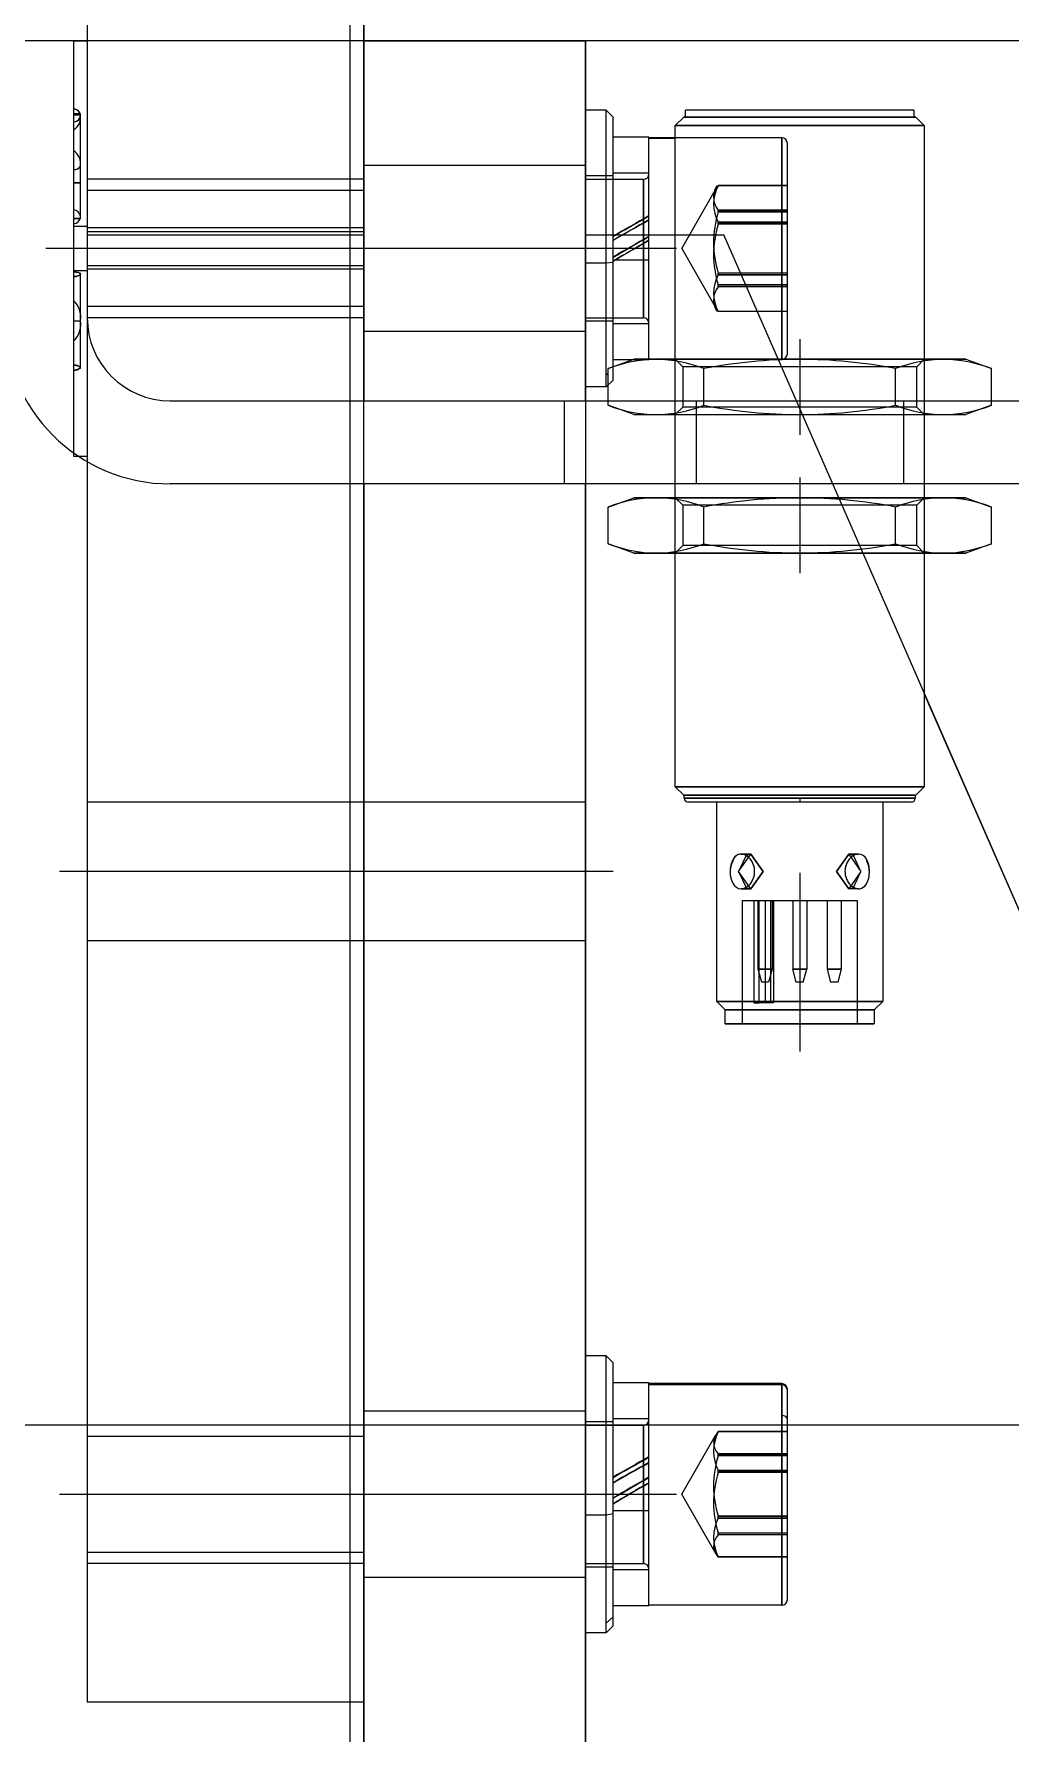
# Model space of a CAD drawing. Extents: x 250 to 718, y 586 to 1448.
# Drawn here: x 482.2 to 552.7, y 1012.9 to 1135.7 of the extents above; entities that cross this region are included whole.
import ezdxf

# ---------------------------------------------------------------- set-up
doc = ezdxf.new("R2010")
doc.units = 0
doc.layers.get('0').update_dxf_attribs({"linetype": 'CONTINUOUS'})
for name, color, linetype in [('中心线', 1, 'CONTINUOUS'), ('虚线', 5, 'CONTINUOUS'), ('辅助线', 8, 'CONTINUOUS')]:
    doc.layers.add(name, color=color, linetype=linetype)

msp = doc.modelspace()

# ---------------------------------------------------------------- linework, layer by layer
for p, q in [((486.009145, 1378.17633), (486.009145, 1115.17633)), ((506.009145, 1299.87633), (506.009145, 1109.17633)), ((506.009145, 1135.17633), (522.009145, 1135.17633)), ((522.009145, 1109.17633), (522.009145, 1135.17633)), ((523.509145, 1130.17633), (522.009145, 1130.17633)), ((523.509145, 1110.17633), (523.509145, 1130.17633)), ((524.009145, 1129.67633), (523.509145, 1130.17633)), ((524.009145, 1111.63033), (524.009145, 1129.67633)), ((528.509145, 1129.06283), (529.122645, 1129.67633)), ((529.122645, 1129.67633), (545.895645, 1129.67633)), ((529.259145, 1129.67633), (529.259145, 1130.17633)), ((545.759145, 1130.17633), (529.259145, 1130.17633)), ((545.759145, 1130.17633), (545.759145, 1129.67633)), ((545.895645, 1129.67633), (546.509145, 1129.06283)), ((526.609145, 1128.22633), (524.009145, 1128.22633)), ((526.609145, 1112.17633), (526.609145, 1128.22633)), ((528.509145, 1128.17633), (526.609145, 1128.17633)), ((528.509145, 1128.13153), (526.609145, 1128.13153)), ((528.509145, 1112.17633), (528.509145, 1129.06283)), ((528.509145, 1129.06283), (546.509145, 1129.06283)), ((546.509145, 1129.06283), (546.509145, 1112.17633)), ((486.009145, 1121.17633), (506.009145, 1121.17633)), ((523.509145, 1119.11953), (522.009145, 1119.11953)), ((524.009145, 1119.17233), (523.509145, 1119.11953)), ((526.609145, 1119.32563), (524.009145, 1119.32563)), ((523.652745, 1111.50063), (525.509145, 1112.17633)), ((525.371745, 1112.12633), (524.009145, 1112.12633)), ((525.509145, 1112.17633), (549.509145, 1112.17633)), ((549.509145, 1112.17633), (551.365545, 1111.50063)), ((523.652745, 1111.16743), (523.509145, 1111.03613)), ((523.652745, 1109.17633), (523.652745, 1111.50063)), ((530.580945, 1109.17633), (530.580945, 1111.50063)), ((544.437345, 1109.17633), (544.437345, 1111.50063)), ((551.365545, 1109.17633), (551.365545, 1111.50063)), ((523.509145, 1110.17633), (522.009145, 1110.17633)), ((523.652745, 1110.31993), (523.509145, 1110.17633)), ((492.009145, 1109.17633), (600.009145, 1109.17633)), ((485.009145, 1105.42953), (485.009145, 1105.17633)), ((485.009145, 1105.17633), (485.375945, 1105.17633)), ((486.009145, 1104.78403), (486.009145, 1015.17633)), ((600.009145, 1103.17633), (492.009145, 1103.17633)), ((506.009145, 1103.17633), (506.009145, 951.17633)), ((522.009145, 951.17633), (522.009145, 1103.17633)), ((528.509145, 1102.17633), (528.509145, 1103.17633)), ((546.509145, 1103.17633), (546.509145, 1102.17633)), ((523.652745, 1101.50063), (525.509145, 1102.17633)), ((523.652745, 1098.85203), (523.652745, 1101.50063)), ((525.509145, 1102.17633), (549.509145, 1102.17633)), ((530.580945, 1098.85203), (530.580945, 1101.50063)), ((544.437345, 1098.85203), (544.437345, 1101.50063)), ((549.509145, 1102.17633), (551.365545, 1101.50063)), ((551.365545, 1098.85203), (551.365545, 1101.50063)), ((525.509145, 1098.17633), (523.652745, 1098.85203)), ((551.365545, 1098.85203), (549.509145, 1098.17633)), ((525.509145, 1098.17633), (549.509145, 1098.17633)), ((527.115245, 1098.18023), (527.116845, 1098.18023)), ((528.509145, 1081.28983), (528.509145, 1098.17633)), ((546.509145, 1098.17633), (546.509145, 1081.28983)), ((548.413445, 1098.19223), (548.415045, 1098.19233)), ((599.996645, 965.77633), (546.509145, 1088.03343)), ((528.509145, 1081.28983), (546.509145, 1081.28983)), ((529.122645, 1080.67633), (528.509145, 1081.28983)), ((529.122645, 1080.67633), (545.895645, 1080.67633)), ((529.159145, 1080.47633), (529.159145, 1080.67633)), ((529.159145, 1080.47633), (537.509145, 1080.47633)), ((529.159145, 1080.47633), (537.509145, 1080.47633)), ((545.559145, 1080.17633), (529.459145, 1080.17633)), ((531.509145, 1065.78983), (531.509145, 1080.17633)), ((537.509145, 1080.47633), (537.509145, 1080.17633)), ((537.509145, 1080.47633), (545.859145, 1080.47633)), ((537.509145, 1080.47633), (545.859145, 1080.47633)), ((543.509145, 1080.17633), (543.509145, 1065.78983)), ((545.859145, 1080.67633), (545.859145, 1080.47633)), ((546.509145, 1081.28983), (545.895645, 1080.67633)), ((532.687745, 1076.06023), (532.685245, 1076.05603)), ((533.266545, 1076.42633), (533.973645, 1076.42633)), ((541.044645, 1076.42633), (541.751745, 1076.42633)), ((532.475745, 1075.17633), (532.475745, 1075.17043)), ((542.542545, 1075.17633), (542.542545, 1075.18223)), ((541.751745, 1073.92633), (541.755945, 1073.92633)), ((531.509145, 1065.78983), (543.509145, 1065.78983)), ((532.122645, 1065.17633), (531.509145, 1065.78983)), ((543.509145, 1065.78983), (542.895645, 1065.17633)), ((532.122645, 1065.17633), (542.895645, 1065.17633)), ((532.122645, 1064.17633), (532.122645, 1065.17633)), ((532.122645, 1064.17633), (542.895645, 1064.17633)), ((542.895645, 1065.17633), (542.895645, 1064.17633)), ((523.509145, 1040.17633), (522.009145, 1040.17633)), ((523.509145, 1020.17633), (523.509145, 1040.17633)), ((524.009145, 1039.67633), (523.509145, 1040.17633)), ((524.009145, 1020.67633), (524.009145, 1039.67633)), ((526.609145, 1038.22633), (524.009145, 1038.22633)), ((526.609145, 1022.12633), (526.609145, 1038.22633)), ((536.209145, 1038.17633), (526.609145, 1038.17633)), ((536.209145, 1038.08693), (526.609145, 1038.08693)), ((536.209145, 1038.08693), (536.209145, 1038.17633)), ((536.209145, 1038.08693), (536.209145, 1038.17633)), ((536.209145, 1035.87513), (536.209145, 1038.08693)), ((536.209145, 1035.87513), (536.209145, 1038.08693)), ((536.609145, 1022.57633), (536.609145, 1037.77633)), ((536.209145, 1022.17633), (536.209145, 1035.87513)), ((536.209145, 1022.17633), (536.209145, 1035.87513)), ((523.509145, 1028.68553), (522.009145, 1028.68553)), ((524.009145, 1028.76003), (523.509145, 1028.68553)), ((526.609145, 1028.97623), (524.009145, 1028.97623)), ((524.009145, 1021.33293), (523.509145, 1020.86743)), ((526.609145, 1022.12633), (524.009145, 1022.12633)), ((536.209145, 1022.17633), (526.609145, 1022.17633)), ((523.509145, 1020.17633), (522.009145, 1020.17633)), ((524.009145, 1020.67633), (523.509145, 1020.17633)), ((506.009145, 1015.17633), (486.009145, 1015.17633))]:
    msp.add_line(p, q)
for points in [[(533.627145, 1076.32633), (533.089745, 1075.17633), (533.627145, 1074.02633)], [(533.627145, 1076.32633), (533.089745, 1075.17633), (533.627145, 1074.02633)], [(541.391145, 1074.02633), (541.928545, 1075.17633), (541.391145, 1076.32633)], [(541.391145, 1074.02633), (541.928545, 1075.17633), (541.391145, 1076.32633)], [(536.609145, 1037.69143), (536.578745, 1037.84273), (536.491945, 1037.97113), (536.362245, 1038.05683), (536.209145, 1038.08693)], [(536.609145, 1037.69143), (536.578745, 1037.84273), (536.491945, 1037.97113), (536.362245, 1038.05683), (536.209145, 1038.08693)], [(536.609145, 1035.59013), (536.578745, 1035.69923), (536.491945, 1035.79163), (536.362245, 1035.85343), (536.209145, 1035.87513)], [(536.609145, 1035.59013), (536.578745, 1035.69923), (536.491945, 1035.79163), (536.362245, 1035.85343), (536.209145, 1035.87513)]]:
    msp.add_lwpolyline(points)
for centre, radius, start, end in [((492.009145, 1115.17633), 12, 180, 270), ((492.009145, 1115.17633), 6, 180, 270), ((527.270045, 1102.17283), 10.0047, 90.8778, 111.1965), ((526.963545, 1102.17283), 10.0047, 68.8035, 89.1222), ((537.719645, 1074.16023), 38.0167, 90.3174, 100.8233), ((537.282345, 1073.99323), 38.1838, 79.2001, 89.6597), ((548.054745, 1102.17283), 10.0047, 90.8778, 111.1965), ((547.748245, 1102.17283), 10.0047, 68.8035, 89.1222), ((527.270045, 1092.17283), 10.0047, 90.8778, 111.1965), ((526.963545, 1092.17283), 10.0047, 68.8035, 89.1222), ((537.719645, 1064.16023), 38.0167, 90.3174, 100.8233), ((537.282345, 1063.99323), 38.1838, 79.2001, 89.6597), ((548.054745, 1092.17283), 10.0047, 90.8778, 111.1965), ((547.748245, 1092.17283), 10.0047, 68.8035, 89.1222), ((527.258945, 1108.12273), 9.9474, 248.7443, 269.1812), ((526.963545, 1108.17983), 10.0047, 270.8778, 291.1965), ((537.719545, 1136.19133), 38.0156, 259.1767, 269.6832), ((537.298645, 1136.19243), 38.0167, 270.3174, 280.8233), ((548.043545, 1108.12273), 9.9474, 248.7443, 269.1812), ((547.759245, 1108.12313), 9.9478, 270.8188, 291.255), ((529.459145, 1080.47633), 0.3, 180, 270), ((545.559145, 1080.47633), 0.3, 270, 0), ((534.233645, 1075.22193), 1.7585, 151.5292, 181.4853), ((534.234945, 1075.13103), 1.7598, 151.5292, 208.4597), ((533.287645, 1075.75253), 0.6742, 91.7959, 152.8425), ((533.267645, 1075.82093), 0.6054, 91.7959, 152.8425), ((533.267645, 1075.82093), 0.6054, 90.1049, 122.5403), ((533.212145, 1075.52823), 0.8998, 36.2478, 86.5361), ((532.833345, 1075.16923), 1.4101, 359.7135, 38.4426), ((542.184945, 1075.18343), 1.4101, 141.5545, 180.2888), ((541.805845, 1075.52873), 0.8992, 93.4467, 143.7691), ((541.730445, 1075.75213), 0.6745, 27.1739, 88.1874), ((540.783345, 1075.22163), 1.7598, 358.5256, 28.4597), ((540.784645, 1075.13073), 1.7585, 358.5256, 28.4597), ((533.287845, 1074.60053), 0.6745, 207.1739, 268.1874), ((533.212445, 1074.82393), 0.8992, 273.4467, 323.7691), ((532.833345, 1075.16923), 1.4101, 321.5545, 0.2888), ((542.184945, 1075.18343), 1.4101, 179.7135, 218.4426), ((541.806145, 1074.82443), 0.8998, 216.2478, 266.5361), ((541.730645, 1074.60013), 0.6742, 271.7959, 332.8425), ((540.784645, 1075.13073), 1.7585, 331.5292, 1.4853), ((536.209145, 1037.77633), 0.4, 0, 90), ((536.209145, 1022.57633), 0.4, 270, 0)]:
    msp.add_arc(centre, radius, start, end)
at = {"layer": '中心线'}
for p, q in [((488.009145, 1120.17633), (483.009145, 1120.17633)), ((488.009145, 1120.17633), (483.009145, 1120.17633)), ((508.009145, 1120.17633), (484.009145, 1120.17633)), ((508.009145, 1120.17633), (484.009145, 1120.17633)), ((508.009145, 1120.17633), (484.009145, 1120.17633)), ((508.009145, 1120.17633), (484.009145, 1120.17633)), ((524.009145, 1120.17633), (504.009145, 1120.17633)), ((524.009145, 1120.17633), (504.009145, 1120.17633)), ((526.009145, 1120.17633), (520.009145, 1120.17633)), ((526.009145, 1120.17633), (520.009145, 1120.17633)), ((528.609145, 1120.17633), (522.009145, 1120.17633)), ((528.609145, 1120.17633), (522.009145, 1120.17633)), ((537.509145, 1113.63633), (537.509145, 1106.71633)), ((537.509145, 1103.63633), (537.509145, 1096.71633)), ((508.009145, 1075.17633), (484.009145, 1075.17633)), ((508.009145, 1075.17633), (484.009145, 1075.17633)), ((524.009145, 1075.17633), (504.009145, 1075.17633)), ((524.009145, 1075.17633), (504.009145, 1075.17633)), ((537.509145, 1075.07633), (537.509145, 1062.17633)), ((508.009145, 1030.17633), (484.009145, 1030.17633)), ((508.009145, 1030.17633), (484.009145, 1030.17633)), ((524.009145, 1030.17633), (504.009145, 1030.17633)), ((524.009145, 1030.17633), (504.009145, 1030.17633)), ((526.009145, 1030.17633), (520.009145, 1030.17633)), ((526.009145, 1030.17633), (520.009145, 1030.17633)), ((528.609145, 1030.17633), (522.009145, 1030.17633)), ((528.609145, 1030.17633), (522.009145, 1030.17633))]:
    msp.add_line(p, q, dxfattribs=at)
at = {"layer": '虚线'}
for p, q in [((486.009145, 1378.17633), (486.009145, 1015.17633)), ((506.009145, 951.17633), (506.009145, 1299.87633)), ((485.009145, 1135.17633), (485.009145, 1105.17633)), ((485.009145, 1135.17633), (486.009145, 1135.17633)), ((506.009145, 1135.17633), (522.009145, 1135.17633)), ((522.009145, 1135.17633), (522.009145, 951.17633)), ((485.509145, 1129.91293), (485.009145, 1129.91293)), ((485.509145, 1129.86603), (485.009145, 1129.86603)), ((485.509145, 1129.81913), (485.009145, 1129.81913)), ((485.509145, 1122.31913), (485.509145, 1129.91293)), ((523.509145, 1110.17633), (523.509145, 1130.17633)), ((524.009145, 1110.67633), (524.009145, 1129.67633)), ((545.895645, 1129.67633), (529.122645, 1129.67633)), ((545.759145, 1130.17633), (529.259145, 1130.17633)), ((526.609145, 1112.12633), (526.609145, 1128.22633)), ((546.509145, 1129.06283), (528.509145, 1129.06283)), ((536.209145, 1128.17633), (528.509145, 1128.17633)), ((536.209145, 1128.17633), (536.209145, 1112.22433)), ((536.209145, 1128.12833), (536.209145, 1128.17633)), ((536.209145, 1128.17633), (536.209145, 1112.22113)), ((536.209145, 1128.13153), (536.209145, 1128.17633)), ((536.209145, 1128.17633), (536.209145, 1112.22433)), ((536.209145, 1128.17633), (536.209145, 1112.22113)), ((536.209145, 1128.12833), (536.209145, 1128.17633)), ((536.209145, 1128.13153), (536.209145, 1128.17633)), ((536.209145, 1126.11523), (536.209145, 1128.13153)), ((536.209145, 1126.11523), (536.209145, 1128.13153)), ((536.209145, 1126.09503), (536.209145, 1128.12833)), ((536.209145, 1126.09503), (536.209145, 1128.12833)), ((536.609145, 1112.57633), (536.609145, 1127.77633)), ((522.009145, 1126.17633), (506.009145, 1126.17633)), ((526.609145, 1125.62633), (524.009145, 1125.62633)), ((536.209145, 1112.17633), (536.209145, 1126.11523)), ((536.209145, 1112.17633), (536.209145, 1126.11523)), ((536.209145, 1112.17633), (536.209145, 1126.09503)), ((536.209145, 1112.17633), (536.209145, 1126.09503)), ((485.509145, 1124.91293), (485.009145, 1124.91293)), ((485.509145, 1124.91293), (485.009145, 1124.91293)), ((485.009145, 1124.91293), (485.509145, 1124.91293)), ((485.009145, 1124.91293), (485.509145, 1124.91293)), ((485.509145, 1124.91293), (485.009145, 1124.91293)), ((485.009145, 1124.91293), (485.509145, 1124.91293)), ((485.509145, 1124.91293), (485.009145, 1124.91293)), ((485.009145, 1124.91293), (485.509145, 1124.91293)), ((506.009145, 1125.17633), (486.009145, 1125.17633)), ((506.009145, 1125.17633), (486.009145, 1125.17633)), ((506.009145, 1124.36433), (486.009145, 1124.36433)), ((524.009145, 1125.42633), (522.009145, 1125.42633)), ((522.009145, 1125.17633), (526.209145, 1125.17633)), ((526.209145, 1117.32893), (526.209145, 1125.17633)), ((526.209145, 1117.32893), (526.209145, 1125.17633)), ((526.209145, 1125.17633), (526.209145, 1124.49613)), ((526.209145, 1125.17633), (526.209145, 1124.49613)), ((526.209145, 1117.31343), (526.209145, 1125.17633)), ((526.209145, 1125.17633), (526.209145, 1124.50553)), ((526.209145, 1125.17633), (526.209145, 1124.50553)), ((526.209145, 1117.31343), (526.209145, 1125.17633)), ((526.209145, 1124.50553), (526.209145, 1123.03923)), ((526.209145, 1124.50553), (526.209145, 1123.03923)), ((526.209145, 1124.49613), (526.209145, 1123.02373)), ((526.209145, 1124.49613), (526.209145, 1123.02373)), ((528.972545, 1120.18413), (531.494745, 1124.55263)), ((531.609145, 1124.71413), (531.609145, 1124.73283)), ((536.609145, 1124.73283), (531.609145, 1124.73283)), ((536.609145, 1124.71633), (531.609145, 1124.71633)), ((485.009145, 1122.36603), (485.509145, 1122.36603)), ((485.509145, 1122.31913), (485.009145, 1122.31913)), ((526.209145, 1123.03923), (526.209145, 1115.17633)), ((526.209145, 1123.03923), (526.209145, 1115.17633)), ((526.209145, 1123.02373), (526.209145, 1115.17633)), ((526.209145, 1123.02373), (526.209145, 1115.17633)), ((531.609145, 1122.80613), (531.609145, 1122.94573)), ((536.609145, 1122.94573), (531.609145, 1122.94573)), ((536.609145, 1122.93203), (531.609145, 1122.93203)), ((536.609145, 1122.82013), (531.609145, 1122.82013)), ((536.609145, 1122.80613), (531.609145, 1122.80613)), ((531.609145, 1122.10303), (536.609145, 1122.10303)), ((531.609145, 1121.94473), (531.609145, 1122.10303)), ((531.609145, 1122.08733), (536.609145, 1122.08733)), ((536.609145, 1121.96063), (531.609145, 1121.96063)), ((536.609145, 1121.94473), (531.609145, 1121.94473)), ((486.009145, 1121.77633), (485.009145, 1121.77633)), ((506.009145, 1121.67633), (486.009145, 1121.67633)), ((506.009145, 1121.67633), (486.009145, 1121.67633)), ((486.009145, 1121.40583), (506.009145, 1121.40583)), ((522.009145, 1121.17633), (532.009145, 1121.17633)), ((602.009145, 961.17633), (532.009145, 1121.17633)), ((528.972545, 1120.16853), (528.972545, 1120.18413)), ((528.972545, 1120.16853), (531.494745, 1115.80003)), ((486.009145, 1118.57633), (485.009145, 1118.57633)), ((485.509145, 1111.57193), (485.509145, 1118.32413)), ((486.009145, 1118.94683), (506.009145, 1118.94683)), ((506.009145, 1118.67633), (486.009145, 1118.67633)), ((506.009145, 1118.67633), (486.009145, 1118.67633)), ((531.609145, 1118.24963), (531.609145, 1118.40793)), ((536.609145, 1118.40793), (531.609145, 1118.40793)), ((536.609145, 1118.39203), (531.609145, 1118.39203)), ((536.609145, 1118.26533), (531.609145, 1118.26533)), ((536.609145, 1118.24963), (531.609145, 1118.24963)), ((526.209145, 1115.17633), (526.209145, 1117.32893)), ((526.209145, 1115.17633), (526.209145, 1117.32893)), ((526.209145, 1115.17633), (526.209145, 1117.31343)), ((526.209145, 1115.17633), (526.209145, 1117.31343)), ((531.609145, 1117.40693), (531.609145, 1117.54653)), ((536.609145, 1117.54653), (531.609145, 1117.54653)), ((536.609145, 1117.53253), (531.609145, 1117.53253)), ((536.609145, 1117.42063), (531.609145, 1117.42063)), ((536.609145, 1117.40693), (531.609145, 1117.40693)), ((506.009145, 1115.98833), (486.009145, 1115.98833)), ((485.009145, 1114.94803), (485.509145, 1114.94803)), ((485.009145, 1114.94803), (485.509145, 1114.94803)), ((506.009145, 1115.17633), (486.009145, 1115.17633)), ((506.009145, 1115.17633), (486.009145, 1115.17633)), ((522.009145, 1115.17633), (526.209145, 1115.17633)), ((524.009145, 1114.92633), (522.009145, 1114.92633)), ((526.609145, 1114.72633), (524.009145, 1114.72633)), ((531.609145, 1115.61983), (531.609145, 1115.63853)), ((536.609145, 1115.63633), (531.609145, 1115.63633)), ((536.609145, 1115.61983), (531.609145, 1115.61983)), ((522.009145, 1114.17633), (506.009145, 1114.17633)), ((526.609145, 1112.12633), (524.009145, 1112.12633)), ((549.509145, 1112.17633), (525.509145, 1112.17633)), ((528.509145, 1103.17633), (528.509145, 1112.17633)), ((528.509145, 1112.17633), (529.050645, 1111.63483)), ((536.209145, 1112.22433), (536.209145, 1112.17633)), ((536.209145, 1112.22433), (536.209145, 1112.17633)), ((536.209145, 1112.22113), (536.209145, 1112.17633)), ((536.209145, 1112.22113), (536.209145, 1112.17633)), ((545.967645, 1111.63483), (546.509145, 1112.17633)), ((546.509145, 1112.17633), (546.509145, 1103.17633)), ((545.967645, 1111.63483), (529.050645, 1111.63483)), ((529.050645, 1111.63483), (529.050645, 1108.71783)), ((530.580945, 1108.85203), (530.580945, 1111.50063)), ((544.437345, 1108.85203), (544.437345, 1111.50063)), ((545.967645, 1108.71783), (545.967645, 1111.63483)), ((523.509145, 1110.17633), (522.009145, 1110.17633)), ((524.009145, 1110.67633), (523.509145, 1110.17633)), ((492.009145, 1109.17633), (600.009145, 1109.17633)), ((520.509145, 1103.17633), (520.509145, 1109.17633)), ((523.652745, 1108.85203), (523.652745, 1109.17633)), ((525.509145, 1108.17633), (523.652745, 1108.85203)), ((529.050645, 1108.71783), (528.509145, 1108.17633)), ((545.967645, 1108.71783), (529.050645, 1108.71783)), ((530.009145, 1109.17633), (530.009145, 1103.17633)), ((530.009145, 1109.17633), (530.009145, 1103.17633)), ((530.009145, 1109.17633), (530.009145, 1103.17633)), ((530.009145, 1109.17633), (530.009145, 1103.17633)), ((545.009145, 1109.17633), (545.009145, 1103.17633)), ((545.009145, 1109.17633), (545.009145, 1103.17633)), ((545.009145, 1109.17633), (545.009145, 1103.17633)), ((545.009145, 1109.17633), (545.009145, 1103.17633)), ((546.509145, 1108.17633), (545.967645, 1108.71783)), ((551.365545, 1108.85203), (549.509145, 1108.17633)), ((551.365545, 1108.85203), (551.365545, 1109.17633)), ((525.509145, 1108.17633), (549.509145, 1108.17633)), ((485.009145, 1105.17633), (486.009145, 1105.17633)), ((600.009145, 1103.17633), (492.009145, 1103.17633)), ((549.509145, 1102.17633), (525.509145, 1102.17633)), ((528.509145, 1102.17633), (529.050645, 1101.63483)), ((528.509145, 1098.17633), (528.509145, 1102.17633)), ((545.967645, 1101.63483), (529.050645, 1101.63483)), ((529.050645, 1101.63483), (529.050645, 1098.71783)), ((530.580945, 1098.85203), (530.580945, 1101.50063)), ((544.437345, 1098.85203), (544.437345, 1101.50063)), ((545.967645, 1101.63483), (546.509145, 1102.17633)), ((545.967645, 1098.71783), (545.967645, 1101.63483)), ((546.509145, 1102.17633), (546.509145, 1098.17633)), ((529.050645, 1098.71783), (528.509145, 1098.17633)), ((545.967645, 1098.71783), (529.050645, 1098.71783)), ((546.509145, 1098.17633), (545.967645, 1098.71783)), ((549.509145, 1098.17633), (525.509145, 1098.17633)), ((522.009145, 1080.17633), (486.009145, 1080.17633)), ((546.509145, 1081.28983), (528.509145, 1081.28983)), ((545.895645, 1080.67633), (529.122645, 1080.67633)), ((537.509145, 1080.47633), (529.159145, 1080.47633)), ((537.509145, 1080.47633), (529.159145, 1080.47633)), ((543.509145, 1080.17633), (531.509145, 1080.17633)), ((545.859145, 1080.47633), (537.509145, 1080.47633)), ((545.859145, 1080.47633), (537.509145, 1080.47633)), ((533.973645, 1076.42633), (533.266545, 1076.42633)), ((541.751745, 1076.42633), (541.044645, 1076.42633)), ((533.973645, 1073.92633), (533.266545, 1073.92633)), ((533.266545, 1073.92633), (533.973645, 1073.92633)), ((533.359145, 1064.17633), (533.359145, 1073.07633)), ((533.359145, 1073.07633), (541.659145, 1073.07633)), ((534.181245, 1073.07633), (534.181245, 1065.67633)), ((534.509145, 1068.10933), (534.509145, 1073.07633)), ((534.574645, 1065.67633), (534.574645, 1073.07633)), ((534.574645, 1065.67633), (534.574645, 1073.07633)), ((535.029745, 1065.67633), (535.029745, 1073.07633)), ((535.423145, 1065.67633), (535.423145, 1073.07633)), ((535.423145, 1065.67633), (535.423145, 1073.07633)), ((535.509145, 1073.07633), (535.509145, 1068.10933)), ((535.598945, 1073.07633), (535.598945, 1065.67633)), ((537.009145, 1073.07633), (537.009145, 1068.10933)), ((538.009145, 1073.07633), (538.009145, 1068.10933)), ((539.509145, 1068.10933), (539.509145, 1073.07633)), ((540.509145, 1073.07633), (540.509145, 1068.10933)), ((541.751745, 1073.92633), (541.044645, 1073.92633)), ((541.659145, 1073.07633), (541.659145, 1064.17633)), ((522.009145, 1070.17633), (486.009145, 1070.17633)), ((534.759145, 1067.17633), (534.509145, 1068.10933)), ((534.509145, 1068.10933), (535.509145, 1068.10933)), ((535.509145, 1068.10933), (534.509145, 1068.10933)), ((535.509145, 1068.10933), (535.259145, 1067.17633)), ((537.259145, 1067.17633), (537.009145, 1068.10933)), ((537.009145, 1068.10933), (538.009145, 1068.10933)), ((538.009145, 1068.10933), (537.009145, 1068.10933)), ((537.759145, 1067.17633), (538.009145, 1068.10933)), ((539.759145, 1067.17633), (539.509145, 1068.10933)), ((539.509145, 1068.10933), (540.509145, 1068.10933)), ((540.509145, 1068.10933), (539.509145, 1068.10933)), ((540.509145, 1068.10933), (540.259145, 1067.17633)), ((535.259145, 1067.17633), (534.759145, 1067.17633)), ((537.759145, 1067.17633), (537.259145, 1067.17633)), ((540.259145, 1067.17633), (539.759145, 1067.17633)), ((543.509145, 1065.78983), (531.509145, 1065.78983)), ((535.598945, 1065.67633), (534.181245, 1065.67633)), ((534.181245, 1065.67633), (534.574645, 1065.67633)), ((542.895645, 1065.17633), (532.122645, 1065.17633)), ((542.895645, 1064.17633), (532.122645, 1064.17633)), ((523.509145, 1040.17633), (522.009145, 1040.17633)), ((523.509145, 1020.17633), (523.509145, 1040.17633)), ((524.009145, 1039.67633), (523.509145, 1040.17633)), ((524.009145, 1020.67633), (524.009145, 1039.67633)), ((526.609145, 1038.22633), (524.009145, 1038.22633)), ((526.609145, 1022.12633), (526.609145, 1038.22633)), ((536.209145, 1038.17633), (526.609145, 1038.17633)), ((536.209145, 1038.08053), (536.209145, 1038.17633)), ((536.209145, 1038.17633), (536.209145, 1022.27213)), ((536.209145, 1038.17633), (536.209145, 1022.26573)), ((536.209145, 1038.17633), (536.209145, 1022.27213)), ((536.209145, 1038.08053), (536.209145, 1038.17633)), ((536.209145, 1038.17633), (536.209145, 1022.26573)), ((536.209145, 1035.84543), (536.209145, 1038.08053)), ((536.209145, 1035.84543), (536.209145, 1038.08053)), ((536.609145, 1022.57633), (536.609145, 1037.77633)), ((522.009145, 1036.17633), (506.009145, 1036.17633)), ((506.009145, 1035.17633), (486.009145, 1035.17633)), ((506.009145, 1035.17633), (486.009145, 1035.17633)), ((524.009145, 1035.42633), (522.009145, 1035.42633)), ((522.009145, 1035.17633), (526.209145, 1035.17633)), ((526.609145, 1035.62633), (524.009145, 1035.62633)), ((526.209145, 1027.13083), (526.209145, 1035.17633)), ((526.209145, 1035.17633), (526.209145, 1034.61433)), ((526.209145, 1035.17633), (526.209145, 1034.60213)), ((526.209145, 1035.17633), (526.209145, 1034.61433)), ((526.209145, 1027.13083), (526.209145, 1035.17633)), ((526.209145, 1035.17633), (526.209145, 1034.60213)), ((526.209145, 1027.15183), (526.209145, 1035.17633)), ((526.209145, 1027.15183), (526.209145, 1035.17633)), ((531.609145, 1034.68333), (531.609145, 1034.71063)), ((536.609145, 1034.71063), (531.609145, 1034.71063)), ((536.209145, 1022.17633), (536.209145, 1035.84543)), ((536.209145, 1022.17633), (536.209145, 1035.84543)), ((506.009145, 1034.36433), (486.009145, 1034.36433)), ((526.209145, 1034.61433), (526.209145, 1033.22183)), ((526.209145, 1034.61433), (526.209145, 1033.22183)), ((526.209145, 1034.60213), (526.209145, 1033.20083)), ((526.209145, 1034.60213), (526.209145, 1033.20083)), ((528.972545, 1030.18413), (531.448945, 1034.47333)), ((536.609145, 1034.68743), (531.609145, 1034.68743)), ((526.209145, 1033.22183), (526.209145, 1025.17633)), ((526.209145, 1033.22183), (526.209145, 1025.17633)), ((526.209145, 1033.20083), (526.209145, 1025.17633)), ((526.209145, 1033.20083), (526.209145, 1025.17633)), ((531.609145, 1032.96733), (531.609145, 1033.10773)), ((536.609145, 1033.10773), (531.609145, 1033.10773)), ((536.609145, 1033.08913), (531.609145, 1033.08913)), ((536.609145, 1032.98643), (531.609145, 1032.98643)), ((536.609145, 1032.96733), (531.609145, 1032.96733)), ((531.609145, 1031.75203), (531.609145, 1031.91963)), ((531.609145, 1031.91963), (536.609145, 1031.91963)), ((531.609145, 1031.89733), (536.609145, 1031.89733)), ((536.609145, 1031.77463), (531.609145, 1031.77463)), ((536.609145, 1031.75203), (531.609145, 1031.75203)), ((528.972545, 1030.16853), (528.972545, 1030.18413)), ((528.972545, 1030.16853), (531.448945, 1025.87943)), ((531.609145, 1028.43303), (531.609145, 1028.60063)), ((536.609145, 1028.60063), (531.609145, 1028.60063)), ((536.609145, 1028.57803), (531.609145, 1028.57803)), ((536.609145, 1028.45533), (531.609145, 1028.45533)), ((536.609145, 1028.43303), (531.609145, 1028.43303)), ((531.609145, 1027.24493), (531.609145, 1027.38533)), ((536.609145, 1027.38533), (531.609145, 1027.38533)), ((536.609145, 1027.36623), (531.609145, 1027.36623)), ((526.209145, 1025.17633), (526.209145, 1027.15183)), ((526.209145, 1025.17633), (526.209145, 1027.15183)), ((526.209145, 1025.17633), (526.209145, 1027.13083)), ((526.209145, 1025.17633), (526.209145, 1027.13083)), ((536.609145, 1027.26353), (531.609145, 1027.26353)), ((536.609145, 1027.24493), (531.609145, 1027.24493)), ((506.009145, 1025.98833), (486.009145, 1025.98833)), ((506.009145, 1025.17633), (486.009145, 1025.17633)), ((506.009145, 1025.17633), (486.009145, 1025.17633)), ((522.009145, 1025.17633), (526.209145, 1025.17633)), ((524.009145, 1024.92633), (522.009145, 1024.92633)), ((531.609145, 1025.64203), (531.609145, 1025.66933)), ((536.609145, 1025.66933), (531.609145, 1025.66933)), ((536.609145, 1025.64523), (531.609145, 1025.64523)), ((522.009145, 1024.17633), (506.009145, 1024.17633)), ((526.609145, 1024.72633), (524.009145, 1024.72633)), ((526.609145, 1022.12633), (524.009145, 1022.12633)), ((536.209145, 1022.17633), (526.609145, 1022.17633)), ((536.209145, 1022.27213), (536.209145, 1022.17633)), ((536.209145, 1022.27213), (536.209145, 1022.17633)), ((536.209145, 1022.26573), (536.209145, 1022.17633)), ((536.209145, 1022.26573), (536.209145, 1022.17633)), ((523.509145, 1020.17633), (522.009145, 1020.17633)), ((524.009145, 1020.67633), (523.509145, 1020.17633)), ((506.009145, 1015.17633), (486.009145, 1015.17633))]:
    msp.add_line(p, q, dxfattribs=at)
for points in [[(485.009145, 1118.49443), (485.200445, 1118.48153), (485.362745, 1118.44453), (485.471045, 1118.38933), (485.509145, 1118.32413)], [(485.509145, 1118.32413), (485.471045, 1118.38933), (485.362745, 1118.44453), (485.200445, 1118.48153), (485.009145, 1118.49443)], [(485.009145, 1118.49443), (485.200445, 1118.48153), (485.362745, 1118.44453), (485.471045, 1118.38933), (485.509145, 1118.32413)], [(485.509145, 1118.32413), (485.471045, 1118.38933), (485.362745, 1118.44453), (485.200445, 1118.48153), (485.009145, 1118.49443)], [(485.009145, 1118.49443), (485.200445, 1118.48153), (485.362745, 1118.44453), (485.471045, 1118.38933), (485.509145, 1118.32413)], [(485.509145, 1118.32413), (485.471045, 1118.38933), (485.362745, 1118.44453), (485.200445, 1118.48153), (485.009145, 1118.49443)], [(485.009145, 1118.49443), (485.200445, 1118.48153), (485.362745, 1118.44453), (485.471045, 1118.38933), (485.509145, 1118.32413)], [(485.509145, 1118.32413), (485.471045, 1118.38933), (485.362745, 1118.44453), (485.200445, 1118.48153), (485.009145, 1118.49443)], [(485.009145, 1118.49443), (485.200445, 1118.48153), (485.362745, 1118.44453), (485.471045, 1118.38933), (485.509145, 1118.32413)], [(485.009145, 1118.49443), (485.200445, 1118.48153), (485.362745, 1118.44453), (485.471045, 1118.38933), (485.509145, 1118.32413)], [(485.009145, 1118.49443), (485.200445, 1118.48153), (485.362745, 1118.44453), (485.471045, 1118.38933), (485.509145, 1118.32413)], [(485.009145, 1118.49443), (485.200445, 1118.48153), (485.362745, 1118.44453), (485.471045, 1118.38933), (485.509145, 1118.32413)], [(485.509145, 1118.32413), (485.471045, 1118.25893), (485.362745, 1118.20373), (485.200445, 1118.16683), (485.009145, 1118.15383)], [(485.509145, 1118.32413), (485.471045, 1118.25893), (485.362745, 1118.20373), (485.200445, 1118.16683), (485.009145, 1118.15383)], [(485.009145, 1118.15383), (485.200445, 1118.16683), (485.362745, 1118.20373), (485.471045, 1118.25893), (485.509145, 1118.32413)], [(485.009145, 1118.15383), (485.200445, 1118.16683), (485.362745, 1118.20373), (485.471045, 1118.25893), (485.509145, 1118.32413)], [(485.009145, 1118.15383), (485.200445, 1118.16683), (485.362745, 1118.20373), (485.471045, 1118.25893), (485.509145, 1118.32413)], [(485.009145, 1118.15383), (485.200445, 1118.16683), (485.362745, 1118.20373), (485.471045, 1118.25893), (485.509145, 1118.32413)], [(485.509145, 1118.32413), (485.471045, 1118.25893), (485.362745, 1118.20373), (485.200445, 1118.16683), (485.009145, 1118.15383)], [(485.509145, 1118.32413), (485.471045, 1118.25893), (485.362745, 1118.20373), (485.200445, 1118.16683), (485.009145, 1118.15383)], [(485.509145, 1118.32413), (485.471045, 1118.25893), (485.362745, 1118.20373), (485.200445, 1118.16683), (485.009145, 1118.15383)], [(485.509145, 1118.32413), (485.471045, 1118.25893), (485.362745, 1118.20373), (485.200445, 1118.16683), (485.009145, 1118.15383)], [(485.509145, 1118.32413), (485.471045, 1118.25893), (485.362745, 1118.20373), (485.200445, 1118.16683), (485.009145, 1118.15383)], [(485.509145, 1118.32413), (485.471045, 1118.25893), (485.362745, 1118.20373), (485.200445, 1118.16683), (485.009145, 1118.15383)], [(485.009145, 1111.74223), (485.200445, 1111.72923), (485.362745, 1111.69233), (485.471045, 1111.63703), (485.509145, 1111.57193)], [(485.009145, 1111.74223), (485.200445, 1111.72923), (485.362745, 1111.69233), (485.471045, 1111.63703), (485.509145, 1111.57193)], [(485.009145, 1111.74223), (485.200445, 1111.72923), (485.362745, 1111.69233), (485.471045, 1111.63703), (485.509145, 1111.57193)], [(485.009145, 1111.74223), (485.200445, 1111.72923), (485.362745, 1111.69233), (485.471045, 1111.63703), (485.509145, 1111.57193)], [(485.009145, 1111.74223), (485.200445, 1111.72923), (485.362745, 1111.69233), (485.471045, 1111.63703), (485.509145, 1111.57193)], [(485.009145, 1111.74223), (485.200445, 1111.72923), (485.362745, 1111.69233), (485.471045, 1111.63703), (485.509145, 1111.57193)], [(485.009145, 1111.74223), (485.200445, 1111.72923), (485.362745, 1111.69233), (485.471045, 1111.63703), (485.509145, 1111.57193)], [(485.009145, 1111.74223), (485.200445, 1111.72923), (485.362745, 1111.69233), (485.471045, 1111.63703), (485.509145, 1111.57193)], [(485.509145, 1111.57193), (485.471045, 1111.50673), (485.362745, 1111.45143), (485.200445, 1111.41453), (485.009145, 1111.40163)], [(485.509145, 1111.57193), (485.471045, 1111.50673), (485.362745, 1111.45143), (485.200445, 1111.41453), (485.009145, 1111.40163)], [(485.509145, 1111.57193), (485.471045, 1111.50673), (485.362745, 1111.45143), (485.200445, 1111.41453), (485.009145, 1111.40163)], [(485.509145, 1111.57193), (485.471045, 1111.50673), (485.362745, 1111.45143), (485.200445, 1111.41453), (485.009145, 1111.40163)], [(485.509145, 1111.57193), (485.471045, 1111.50673), (485.362745, 1111.45143), (485.200445, 1111.41453), (485.009145, 1111.40163)], [(485.509145, 1111.57193), (485.471045, 1111.50673), (485.362745, 1111.45143), (485.200445, 1111.41453), (485.009145, 1111.40163)], [(485.509145, 1111.57193), (485.471045, 1111.50673), (485.362745, 1111.45143), (485.200445, 1111.41453), (485.009145, 1111.40163)], [(485.509145, 1111.57193), (485.471045, 1111.50673), (485.362745, 1111.45143), (485.200445, 1111.41453), (485.009145, 1111.40163)], [(533.973645, 1073.92633), (533.089745, 1075.17633), (533.973645, 1076.42633)], [(533.973645, 1073.92633), (533.089745, 1075.17633), (533.973645, 1076.42633)], [(533.973645, 1076.42633), (533.796845, 1076.40103), (533.627145, 1076.32633)], [(533.973645, 1076.42633), (533.796845, 1076.40103), (533.627145, 1076.32633)], [(533.973645, 1073.92633), (534.857445, 1075.17633), (533.973645, 1076.42633)], [(533.973645, 1076.42633), (534.857445, 1075.17633), (533.973645, 1073.92633)], [(533.973645, 1076.42633), (534.857445, 1075.17633), (533.973645, 1073.92633)], [(533.973645, 1073.92633), (534.857445, 1075.17633), (533.973645, 1076.42633)], [(541.044645, 1073.92633), (540.160845, 1075.17633), (541.044645, 1076.42633)], [(541.044645, 1076.42633), (540.160845, 1075.17633), (541.044645, 1073.92633)], [(541.044645, 1073.92633), (540.160845, 1075.17633), (541.044645, 1076.42633)], [(541.044645, 1076.42633), (540.160845, 1075.17633), (541.044645, 1073.92633)], [(541.391145, 1076.32633), (541.221445, 1076.40103), (541.044645, 1076.42633)], [(541.044645, 1076.42633), (541.928545, 1075.17633), (541.044645, 1073.92633)], [(541.391145, 1076.32633), (541.221445, 1076.40103), (541.044645, 1076.42633)], [(541.044645, 1076.42633), (541.928545, 1075.17633), (541.044645, 1073.92633)], [(533.627145, 1074.02633), (533.796845, 1073.95163), (533.973645, 1073.92633)], [(533.627145, 1074.02633), (533.796845, 1073.95163), (533.973645, 1073.92633)], [(541.044645, 1073.92633), (541.221445, 1073.95163), (541.391145, 1074.02633)], [(541.044645, 1073.92633), (541.221445, 1073.95163), (541.391145, 1074.02633)]]:
    msp.add_lwpolyline(points, dxfattribs=at)
for centre, radius, start, end in [((485.066245, 1129.78843), 0.4496, 270.0006, 97.2986), ((484.444545, 1129.65533), 1.0853, 301.3496, 11.1945), ((485.066245, 1129.78843), 0.4496, 270, 90), ((536.209145, 1127.77633), 0.4, 0, 90), ((484.445645, 1126.32723), 1.0843, 348.7693, 58.6871), ((485.111045, 1126.34313), 0.4584, 257.1611, 330.2953), ((526.209145, 1125.57633), 0.4, 270, 0), ((526.209145, 1125.57633), 0.4, 270, 0), ((534.043545, 1123.40073), 2.7661, 151.5123, 208.4877), ((534.043545, 1123.40073), 2.7661, 151.6523, 208.3477), ((532.701345, 1123.79273), 1.4257, 148.1215, 176.6371), ((532.701345, 1123.79273), 1.4257, 148.1352, 176.6325), ((532.808945, 1123.89673), 1.531, 148.1215, 176.6371), ((533.749245, 1123.23433), 2.6117, 145.2677, 149.8795), ((533.749245, 1123.23433), 2.6117, 145.0285, 149.8677), ((532.808945, 1123.89673), 1.531, 180.73, 218.122), ((532.808945, 1123.89673), 1.531, 180.7592, 218.4002), ((485.009145, 1122.46673), 0.5, 0, 90), ((485.009145, 1122.46673), 0.5, 270, 0), ((694.546345, 824.01123), 342.4928, 119.363, 119.8633), ((632.928145, 931.03483), 218.778, 119.0759, 119.8579), ((636.897045, 924.17843), 226.6825, 119.1129, 119.8677), ((688.569845, 834.33473), 330.5903, 119.3348, 119.853), ((538.779845, 1120.61403), 7.5024, 162.8989, 197.1011), ((538.779845, 1119.73863), 7.5024, 162.8989, 197.1011), ((693.706445, 829.87603), 335.7201, 119.85, 120.3629), ((638.075845, 926.50903), 223.9714, 119.8466, 120.6167), ((642.049145, 919.64663), 231.8833, 119.8572, 120.6005), ((699.685045, 819.55073), 347.6252, 119.8597, 120.3551), ((534.046745, 1116.95193), 2.7689, 151.5436, 208.4564), ((534.046745, 1116.95193), 2.7689, 151.6841, 208.3159), ((532.809445, 1116.45573), 1.5315, 141.8845, 179.2637), ((532.809445, 1116.45573), 1.5315, 141.6059, 179.2345), ((483.973045, 1115.24393), 1.5643, 349.0956, 48.5237), ((532.704045, 1116.56073), 1.4285, 183.3882, 211.8489), ((532.704045, 1116.56073), 1.4285, 183.3939, 211.834), ((532.809445, 1116.45573), 1.5315, 183.3882, 211.8489), ((533.750345, 1117.11943), 2.6131, 210.129, 214.7372), ((533.750345, 1117.11943), 2.6131, 210.1398, 214.9772), ((492.009145, 1115.17633), 12, 180, 270), ((483.973045, 1114.65213), 1.5643, 311.4763, 10.9044), ((483.973045, 1114.65213), 1.5643, 311.4763, 10.9044), ((492.009145, 1115.17633), 6, 180, 270), ((526.209145, 1114.77633), 0.4, 0, 90), ((526.209145, 1114.77633), 0.4, 0, 90), ((527.270045, 1102.17283), 10.0047, 90.8778, 111.1965), ((526.963545, 1102.17283), 10.0047, 68.8035, 89.1222), ((537.719545, 1074.16133), 38.0156, 90.3168, 100.8233), ((536.209145, 1112.57633), 0.4, 270, 0), ((537.282345, 1073.99323), 38.1838, 79.2001, 89.6597), ((548.054745, 1102.17283), 10.0047, 90.8778, 111.1965), ((547.748245, 1102.17283), 10.0047, 68.8035, 89.1222), ((485.119545, 1111.89673), 0.5073, 257.4283, 320.1722), ((485.119845, 1111.24813), 0.5063, 39.7383, 102.6245), ((485.119845, 1111.24813), 0.5063, 39.7383, 102.6245), ((527.259045, 1118.12313), 9.9478, 248.7443, 269.1812), ((527.259045, 1118.12313), 9.9478, 248.745, 269.1812), ((526.963545, 1118.17983), 10.0047, 270.8778, 291.1965), ((526.963545, 1118.17983), 10.0047, 270.8778, 291.1965), ((537.719545, 1146.19133), 38.0156, 259.1767, 269.6832), ((537.719545, 1146.19133), 38.0156, 259.1767, 269.6826), ((537.298745, 1146.19133), 38.0156, 270.3168, 280.8233), ((537.298745, 1146.19133), 38.0156, 270.3174, 280.8233), ((548.043545, 1118.12273), 9.9474, 248.7443, 269.1812), ((548.043545, 1118.12273), 9.9474, 248.745, 269.1812), ((547.759245, 1118.12313), 9.9478, 270.8188, 291.2557), ((547.759245, 1118.12313), 9.9478, 270.8188, 291.255), ((527.270045, 1092.17283), 10.0047, 90.8778, 111.1965), ((526.963545, 1092.17283), 10.0047, 68.8035, 89.1222), ((537.719545, 1064.16133), 38.0156, 90.3168, 100.8233), ((537.282345, 1063.99323), 38.1838, 79.2001, 89.6597), ((548.054745, 1092.17283), 10.0047, 90.8778, 111.1965), ((547.748245, 1092.17283), 10.0047, 68.8035, 89.1222), ((527.259345, 1108.12443), 9.9491, 248.7461, 269.1703), ((526.963545, 1108.17983), 10.0047, 270.8778, 291.1965), ((537.719645, 1136.19243), 38.0167, 259.1767, 269.6826), ((537.298745, 1136.19133), 38.0156, 270.3168, 280.8233), ((548.043645, 1108.12313), 9.9478, 248.745, 269.1812), ((547.640745, 1108.58323), 10.4197, 274.2616, 290.9455), ((547.901045, 1106.45333), 8.277, 270.0138, 273.5495), ((534.239745, 1075.22083), 1.7646, 151.7525, 181.4469), ((534.230145, 1075.12963), 1.7549, 151.7525, 181.4469), ((533.397645, 1075.64933), 0.8202, 123.7528, 149.9365), ((533.212445, 1075.52873), 0.8992, 36.2309, 86.5533), ((532.833345, 1075.18343), 1.4101, 359.7112, 38.4455), ((542.184945, 1075.16923), 1.4101, 141.5574, 180.2865), ((541.806145, 1075.52823), 0.8998, 93.4639, 143.7522), ((541.730645, 1075.75253), 0.6742, 27.1575, 88.2041), ((540.783345, 1075.13103), 1.7598, 331.5403, 28.4923), ((540.788145, 1075.22303), 1.7549, 358.6678, 28.4923), ((534.230145, 1075.12963), 1.7549, 178.6678, 208.4923), ((533.287645, 1074.60013), 0.6742, 207.1575, 268.2041), ((533.212145, 1074.82443), 0.8998, 273.4639, 323.7522), ((532.833345, 1075.18343), 1.4101, 321.5574, 0.2865), ((542.184945, 1075.16923), 1.4101, 179.7112, 218.4455), ((541.805845, 1074.82393), 0.8992, 216.2309, 266.5533), ((541.750645, 1074.53183), 0.6055, 270.5054, 302.4781), ((541.620645, 1074.70333), 0.8202, 303.752, 329.9365), ((536.209145, 1037.77633), 0.4, 0, 90), ((526.209145, 1035.57633), 0.4, 270, 0), ((526.209145, 1035.57633), 0.4, 270, 0), ((533.302745, 1033.37683), 2.1538, 141.845, 149.6687), ((534.368445, 1033.29033), 3.091, 153.0424, 206.9576), ((534.368445, 1033.29033), 3.091, 153.2128, 206.7872), ((532.400245, 1033.87373), 1.1242, 148.28, 176.555), ((532.400245, 1033.87373), 1.1242, 148.2983, 176.5407), ((532.561545, 1033.96843), 1.2837, 181.1374, 221.6378), ((532.561545, 1033.96843), 1.2837, 181.1987, 222.1065), ((533.302745, 1033.37683), 2.1538, 142.2475, 149.6984), ((600.220045, 897.47563), 153.7578, 118.6038, 119.7132), ((603.023745, 892.64393), 159.3193, 118.6613, 119.7324), ((639.313545, 829.31483), 232.6822, 118.9713, 119.7055), ((643.536045, 822.03983), 241.0571, 119.0164, 119.7253), ((538.691945, 1030.79353), 7.4145, 162.7968, 197.2032), ((648.646245, 817.60423), 246.1536, 119.7211, 120.4205), ((644.419645, 824.88283), 237.7736, 119.7009, 120.4251), ((605.319445, 893.00783), 158.877, 119.6973, 120.7824), ((538.691945, 1029.55913), 7.4145, 162.7968, 197.2032), ((608.128645, 888.17003), 164.4465, 119.7173, 120.766), ((534.371945, 1027.06233), 3.0942, 153.0721, 206.9279), ((534.371945, 1027.06233), 3.0942, 153.2428, 206.7572), ((532.403245, 1026.47983), 1.1273, 183.4812, 211.6788), ((532.403245, 1026.47983), 1.1273, 183.4972, 211.6588), ((532.561945, 1026.38403), 1.2841, 138.3691, 178.8557), ((532.561945, 1026.38403), 1.2841, 137.9004, 178.7944), ((526.209145, 1024.77633), 0.4, 0, 90), ((533.299845, 1026.97403), 2.1504, 210.3008, 217.7624), ((533.299845, 1026.97403), 2.1504, 210.3293, 218.1657), ((536.209145, 1022.57633), 0.4, 270, 0)]:
    msp.add_arc(centre, radius, start, end, dxfattribs=at)
at = {"layer": '辅助线'}
for p, q in [((505.009145, 822.67633), (505.009145, 1447.67633)), ((717.509145, 1135.17633), (392.509145, 1135.17633)), ((717.509145, 1035.17633), (392.509145, 1035.17633))]:
    msp.add_line(p, q, dxfattribs=at)

doc.saveas('drawing.dxf')
